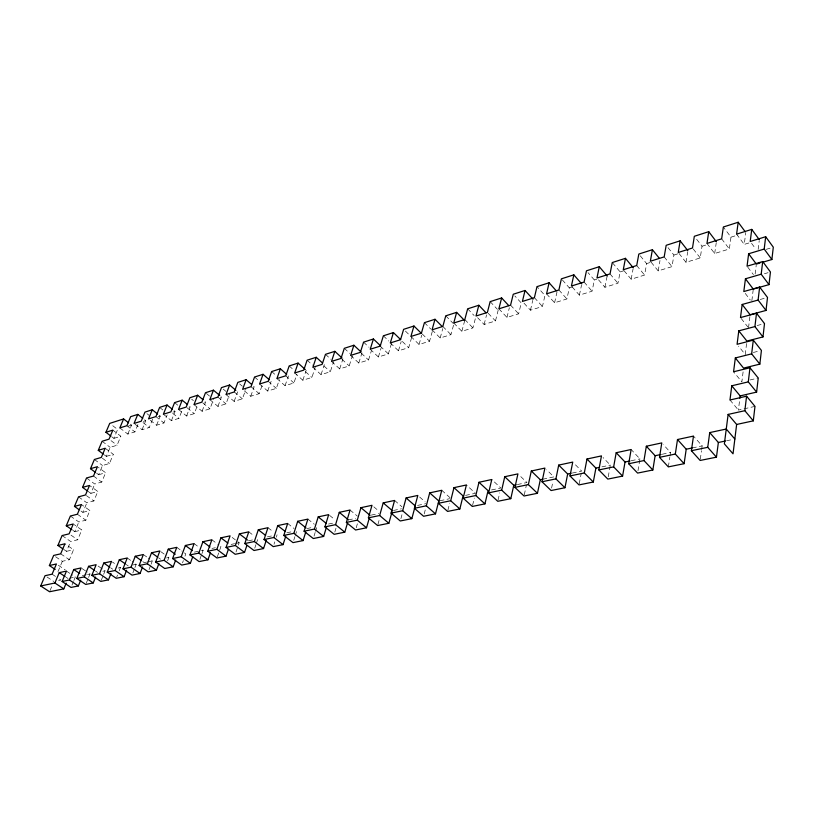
<?xml version="1.0" encoding="UTF-8"?>
<svg xmlns="http://www.w3.org/2000/svg" width="814" height="814" viewBox="0 0 814 814"><rect width="100%" height="100%" fill="white"/><g stroke="black" fill="none" stroke-linecap="round" stroke-linejoin="round"><path stroke-width="0.61" stroke-dasharray="4.07 3.05" d="M754.975 406.379L738.41 410.083L739.712 399.44M743.101 371.876L741.869 381.908L733.567 371.774M746.591 343.508L745.237 354.497L738.563 346.154M748.524 327.818L749.979 315.924M751.861 300.671L753.143 290.252M755.138 274.033L756.206 265.344M758.16 249.43L759.197 240.964M748.88 242.979L744.23 244.404L745.787 232.519M700.305 459.249L701.485 450.742M701.648 449.521L702.156 445.879L693.477 436.09M706.969 243.457L714.682 253.5L729.344 248.982L730.982 237.159L723.351 227.004M714.682 253.5L716.228 242.908M668.345 466.88L669.81 457.285M669.993 456.084L670.543 452.492L663.379 444.658M679.008 253.469L686.019 262.322L700.244 257.946L702.034 246.235L695.878 238.278M686.019 262.322L687.688 251.841M637.983 470.716L639.957 458.893L631.135 449.511M651.129 262.21L658.19 270.879L671.998 266.636L673.931 255.047L666.178 245.299M658.19 270.879L659.991 260.511M608.251 476.76L610.347 465.089L603.082 457.57M624.053 270.696L631.165 279.202L644.576 275.071L646.642 263.604L638.827 254.049M631.165 279.202L633.078 268.935M579.232 483.75L581.227 473.392M598.555 279.863L604.914 287.271L617.948 283.262L620.136 271.917L612.27 262.546M604.914 287.271L607.163 275.987M551.597 488.064L552.869 481.857M572.211 286.955L579.395 295.126L592.063 291.229L594.373 279.996L588.044 272.649M579.395 295.126L581.501 285.195M524.287 494.78L526.414 484.981M546.56 293.854L554.588 302.757L566.9 298.972L569.322 287.851L561.385 278.836M554.588 302.757L557.061 291.697M498.046 500.091L499.715 492.836M524.013 303.195L530.453 310.185L542.439 306.502L544.963 295.482L536.986 286.64M530.453 310.185L532.743 300.447M472.598 505.25L474.318 498.076M498.89 308.821L506.98 317.409L518.64 313.828L521.255 302.92L514.855 295.97M506.98 317.409L509.35 307.763M447.883 510.246L449.664 503.174M477.635 317.704L484.116 324.45L495.472 320.95L498.188 310.154M484.116 324.45L486.569 314.896M424.196 513.939L425.722 508.119M453.744 323.016L461.864 331.298L472.914 327.889L475.722 317.195M461.864 331.298L464.702 320.655M400.895 518.671L402.462 512.922M432.051 329.833L440.181 337.963L450.956 334.656L453.836 324.064M440.181 337.963L442.775 328.591M377.93 524.409L379.853 517.592M410.907 336.467L419.057 344.464L429.548 341.239L432.509 330.749M419.057 344.464L421.713 335.185M356.227 527.747L357.539 523.249M390.313 342.938L398.463 350.803L408.699 347.649L411.721 337.261M398.463 350.803L401.19 341.605M334.808 532.102L336.477 526.546M370.228 349.247L378.388 356.98L388.359 353.907L391.453 343.62M378.388 356.98L381.166 347.873M314.041 536.111L315.16 532.488M315.537 531.288L316.656 527.655M350.641 355.403L358.801 363.003L368.528 360.012L371.337 350.946M358.801 363.003L361.986 352.859M293.752 540.242L294.892 536.66M295.268 535.459L296.795 530.687M331.532 361.406L339.692 368.884L349.186 365.964L352.401 355.86M339.692 368.884L342.938 358.832M273.992 544.251L274.766 541.89M276.312 537.169L277.086 534.808M312.891 367.267L321.042 374.623L330.311 371.774L333.587 361.762M321.042 374.623L324.338 364.662M254.751 548.168L255.932 544.658M256.318 543.498L257.885 538.827M294.688 372.985L302.839 380.23L311.894 377.442L315.211 367.521M302.839 380.23L306.186 370.35M236.009 551.973L237.983 546.204M238.38 545.044L239.174 542.745L230.077 535.856M276.923 378.571L285.063 385.694L293.905 382.977L296.896 374.237M285.063 385.694L288.451 375.915M217.328 556.837L220.93 546.56L217.908 544.301M259.564 384.025L267.694 391.035L276.333 388.38L279.365 379.721M267.694 391.035L271.133 381.339M199.908 559.31L201.526 554.792M201.933 553.662L203.144 550.274L200.122 548.056M244.414 390.883L250.732 396.265L259.167 393.661L262.24 385.083M250.732 396.265L254.202 386.65L251.831 387.393M182.529 562.85L183.343 560.612M184.971 556.145L185.785 553.907L181.776 550.986M226.038 394.556L234.147 401.363L242.389 398.829L245.889 389.255M234.147 401.363L237.657 391.839M167.623 560.765L168.854 557.448L165.853 555.29M209.839 399.643L217.938 406.349L225.997 403.876L229.528 394.383M217.938 406.349L221.489 396.906L219.21 397.619M149.013 569.658L150.671 565.282M151.089 564.194L152.33 560.907L148.341 558.078M194.007 404.619L202.086 411.233L209.971 408.801L213.533 399.399M202.086 411.233L205.667 401.872L203.439 402.564M132.855 572.944L134.524 568.61M134.941 567.531L136.192 564.285L132.214 561.487M178.52 409.483L186.589 415.995L194.292 413.624L197.883 404.304M186.589 415.995L190.191 406.715L188.024 407.397M116.656 577.228L117.501 575.081M119.18 570.797L120.441 567.582L118.457 566.208M163.37 414.245L171.418 420.665L178.958 418.345L182.58 409.106M171.418 420.665L175.051 411.467L173.28 410.032M101.292 580.229L103.164 575.518M103.632 574.338L105.047 570.797L102.076 568.762M150.325 420.309L156.573 425.234L163.96 422.965L167.155 414.947M156.573 425.234L160.236 416.107L158.465 414.702M86.223 583.282L88.115 578.612M88.584 577.452L89.998 573.951L87.047 571.937M135.043 424.236L142.053 429.7L149.277 427.482L152.951 418.396M142.053 429.7L145.737 420.655L143.742 419.098M71.978 585.113L73.402 581.644M73.881 580.484L75.305 577.024L71.367 574.389M119.831 427.92L127.829 434.076L134.9 431.898L138.604 422.893M127.829 434.076L131.542 425.112L129.548 423.565M55.586 556.745L62.332 561.304L69.383 559.727L73.555 549.715L64.916 543.793M62.098 535.561L70.655 541.463L77.686 539.784L81.787 529.955L74.216 524.654M70.38 516.035L78.836 521.967L85.846 520.207L89.876 510.541L81.461 504.548M78.531 496.845L86.864 502.818L93.864 500.966L97.812 491.473L89.52 485.449M86.528 478.001L94.76 484.004L101.74 482.061L105.617 472.741L98.341 467.358M96.612 473.209L98.657 474.715L102.513 465.506L109.473 463.492L113.288 454.324L105.21 448.239M104.324 454.873L106.339 456.379L110.134 447.334L117.074 445.238L120.828 436.233L112.851 430.118M50.041 590.608L52.432 584.92M62.332 561.304L58.12 571.357L56.176 570.065M63.645 549.379L66.514 551.332L70.655 541.463M72.873 530.352L74.766 531.664L78.836 521.967M81.003 511.029L82.865 512.352L86.864 502.818M88.065 491.371L90.832 493.365L94.76 484.004M111.905 436.843L113.899 438.37L117.633 429.466L110.704 424.145M128.063 426.2L131.542 425.112M143.356 421.408L145.737 420.655M158.16 416.768L160.236 416.107M172.924 412.138L175.051 411.467M569.322 287.851L572.72 286.782M594.373 279.996L596.703 279.263M620.136 271.917L623.728 270.787M646.642 263.604L650.03 262.546M673.931 255.047L679.741 253.225M702.034 246.235L705.616 245.116M730.982 237.159L737.81 235.022M113.899 438.37L120.828 436.233M766.178 249.349L770.929 247.914M106.339 456.379L113.288 454.324M764.438 273.738L768.04 272.69M98.657 474.715L105.617 472.741M760.225 299.471L765.079 298.127M90.832 493.365L97.812 491.473M757.132 325.539L764.509 323.585M82.865 512.352L89.876 510.541M753.326 352.472L759.106 351.017M74.766 531.664L81.787 529.955M750.05 379.965L758.241 378.022M66.514 551.332L73.555 549.715M58.567 580.524L60.928 580.026L57.011 577.431M69.282 578.286L75.305 577.024M86.304 574.725L82.611 575.498L80.637 574.165M87.536 574.46L89.998 573.951M102.879 571.255L105.047 570.797M118.223 568.04L120.441 567.582M132.804 564.997L136.192 564.285M146.53 562.118L144.22 562.606L142.226 561.202M147.69 561.874L152.33 560.907M166.483 557.946L168.854 557.448M194.414 552.106L203.144 550.274M211.976 548.433L215.334 547.73M231.135 544.424L234.585 543.701M235.724 543.457L239.174 542.745M248.463 540.791L253.174 539.814M267.419 536.833L272.252 535.816M286.874 532.763L293.071 531.461M306.837 528.581L313.634 527.157M328.51 524.053L334.33 522.832M348.423 519.881L355.596 518.386M371.306 515.099L378.673 513.553M393.477 510.459L401.444 508.791M417.582 505.413L425.773 503.703M440.018 500.722L449.643 498.707M465.547 495.38L475.468 493.304L466.391 484.981M491.534 489.947L500.824 488.003L491.768 479.517M517.378 484.534L526.953 482.529L518.833 474.745M542.785 479.222L553.886 476.892L546.703 469.841M572.344 473.036L581.674 471.082L573.626 462.983M601.922 466.849L610.347 465.089M631.257 460.714L639.957 458.893M662.24 454.232L670.543 452.492M692.348 447.934L702.156 445.879M726.607 440.761L732.488 439.529M47.009 576.984L53.856 581.511M52.106 574.175L56.024 576.78M66.107 577.228L68.071 578.54M58.364 565.262L65.171 569.831M66.453 571.092L70.38 573.728M60.684 553.825L69.383 559.727M82.112 568.599L86.06 571.275M95.503 571.031L97.477 572.384M98.118 566.056L101.089 568.091M110.714 567.836L112.698 569.2M71.022 535.174L77.686 539.784M112.495 562.077L114.479 563.451M126.282 564.56L128.276 565.944M127.238 557.997L131.217 560.795M77.381 514.224L85.846 520.207M143.345 554.538L147.334 557.366M158.547 557.763L160.541 559.187M86.437 495.624L93.864 500.966M160.846 551.699L164.855 554.578M176.76 547.344L180.769 550.254M93.488 476.027L101.74 482.061M194.088 543.61L199.115 547.313M94.393 459.472L102.513 465.506M211.854 539.784L216.9 543.549M102.35 458.18L109.473 463.492M102.116 441.269L110.134 447.334M111.05 440.669L117.074 445.238M248.779 531.837L254.243 536.029M126.903 425.702L134.9 431.898M267.969 527.706L273.433 531.969M143.03 422.588L149.277 427.482M155.912 416.585L163.96 422.965M287.668 523.463L294.047 528.52M146.968 413.675L148.962 415.242M159.615 407.407L163.166 410.246M172.69 413.319L178.958 418.345M307.896 519.108L314.285 524.247M174.572 402.625L178.134 405.504M187.118 407.794L194.292 413.624M329.589 515.374L335.073 519.861M191.646 399.196L193.427 400.651M202.778 402.879L209.971 408.801M206.39 393.467L209.961 396.438M217.887 397.11L225.997 403.876M350.04 510.032L357.346 516.117M223.26 389.123L225.946 391.381M234.269 391.961L242.389 398.829M373.829 506.847L378.398 510.714M239.611 383.913L242.297 386.202M251.038 386.701L259.167 393.661M394.587 500.437L401.892 506.735M254.548 377.035L259.035 380.911M268.193 381.308L276.333 388.38M271.662 371.55L276.149 375.488M419.648 497.039L425.122 501.851M285.755 375.793L293.905 382.977M289.173 365.944L293.671 369.953M305.545 371.764L311.894 377.442M441.748 490.282L449.939 497.639M307.112 360.205L312.515 365.089M323.972 366.005L330.311 371.774M325.478 354.324L330.881 359.279M341.941 359.259L349.186 365.964M344.302 348.311L349.705 353.347M361.284 353.195L368.528 360.012M363.583 342.134L368.986 347.252M380.209 346.113L388.359 353.907M383.363 335.806L388.756 341.015M402.36 341.483L408.699 347.649M405.433 331.084L409.92 335.5M422.222 333.974L429.548 341.239M424.43 322.659L430.708 328.948M442.826 326.445L450.956 334.656M445.767 315.832L453.022 323.239M464.804 319.536L472.914 327.889M467.663 308.832L474.104 315.527M488.186 313.298L495.472 320.95M490.15 301.628L497.385 309.3M510.571 305.158L518.64 313.828M534.401 297.67L542.439 306.502M558.903 289.977L566.9 298.972M584.096 282.061L592.063 291.229M610.022 273.911L617.948 283.262M729.965 400L738.41 410.083M636.711 265.527L644.576 275.071M664.183 256.898L671.998 266.636M741.218 318.508L747.791 326.882M693.263 248.992L700.244 257.946M745.248 293.416L750.274 299.959M721.662 238.838L729.344 248.982M747.751 267.134L753.418 274.644M736.589 234.147L744.23 244.404M751.597 243.376L755.768 249.033"/><path stroke-width="1.22" d="M753.306 420.848L744.841 410.694L728.123 414.418L736.639 424.46L753.306 420.848L754.975 406.379L746.58 396.184L729.965 400L731.776 385.785L748.29 381.878L756.613 392.104L740.15 395.899L731.776 385.785M756.613 392.104L758.241 378.022L749.979 367.765L733.567 371.774L735.337 357.946L751.648 353.856L759.838 364.133L743.569 368.111L735.337 357.946M759.838 364.133L761.416 350.437L753.296 340.13L737.077 344.302L738.797 330.85L754.914 326.587L762.972 336.925L746.896 341.066L738.797 330.85M762.972 336.925L764.509 323.585L756.511 313.227L740.486 317.572L742.164 304.477L758.099 300.051L759.655 287.047L743.813 291.544L745.441 278.785L761.192 274.216L762.708 261.559L747.049 266.198L748.636 253.765L764.204 249.064L765.679 236.721L750.203 241.493L751.749 229.385L736.589 234.147L738.196 222.253L723.351 227.004L721.662 238.838L706.969 243.457L708.74 231.675L694.332 236.284L692.49 248.005L678.235 252.482L680.148 240.822L666.178 245.299L664.183 256.898L650.345 261.243L652.401 249.705L638.827 254.049L636.711 265.527L623.27 269.749L625.457 258.333L612.27 262.546L610.022 273.911L596.967 278.012L599.277 266.707L586.467 270.808L584.096 282.061L571.408 286.04L573.839 274.847L561.385 278.836L558.903 289.977L546.56 293.854L549.094 282.763L536.986 286.64L534.401 297.67L522.405 301.445L525.04 290.466L513.247 294.241L510.571 305.158L498.89 308.821L501.628 297.955L490.15 301.628L487.383 312.444L476.017 316.015L478.836 305.25L486.07 312.851M742.164 304.477L750.132 314.743L766.015 310.429L767.51 297.456L759.655 287.047M745.441 278.785L753.286 289.092L768.986 284.635L770.441 271.998L762.708 261.559M762.331 262.342L771.886 259.513L773.3 247.191L765.679 236.721M744.841 410.694L746.58 396.184M748.29 381.878L749.979 367.765M751.648 353.856L753.296 340.13M754.914 326.587L756.511 313.227M736.639 424.46L733.027 453.825L724.368 443.854L728.123 414.418M739.865 398.26L740.15 395.899M558.709 465.099L567.673 474.013L564.936 487.749L555.901 478.876L558.709 465.099L572.741 462.087L569.993 475.946L579.008 484.91L593.304 482.02L584.31 472.965L586.986 459.015L601.465 455.901L598.86 469.943L607.824 479.09L622.588 476.109L613.654 466.87L616.178 452.726L631.135 449.511L628.693 463.746L637.596 473.087L652.838 470.004L643.976 460.561L646.336 446.235L661.782 442.908L659.513 457.336L668.345 466.88L684.106 463.695L675.315 454.049L677.502 439.529L693.477 436.09L691.391 450.712L700.142 460.459L716.442 457.173L718.365 442.49L709.727 432.59L726.261 429.029L734.849 439.041M716.442 457.173L707.732 447.313L709.727 432.59M684.106 463.695L686.212 449.216L677.502 439.529M652.838 470.004L655.128 455.718L646.336 446.235M622.588 476.109L625.04 462.016L616.178 452.726M593.304 482.02L595.899 468.111L586.986 459.015M564.936 487.749L551.088 490.537L542.022 481.756L544.902 468.081L531.308 471.001L528.367 484.595L537.444 493.294L540.313 479.741L531.308 471.001M537.444 493.294L524.023 496.001L514.916 487.393L517.928 473.88L504.751 476.719L501.678 490.14L510.795 498.677L513.787 485.286L504.751 476.719M484.941 503.886L488.054 490.669L478.978 482.275L475.803 495.523L484.941 503.886L472.303 506.44L463.156 498.148L466.391 484.981L453.978 487.657L450.691 500.742L459.859 508.954L463.064 495.899L453.978 487.657M510.795 498.677L497.771 501.302L488.644 492.846L491.768 479.517L478.978 482.275M435.5 513.868L438.807 500.976L429.7 492.877L426.322 505.809L435.5 513.868L423.585 516.269L414.397 508.282L417.826 495.441L406.125 497.954L402.645 510.724L391.066 513.135L394.587 500.437L383.211 502.889L379.65 515.506L368.396 517.846L371.998 505.301L360.938 507.682L357.305 520.146L346.367 522.425L350.04 510.032L339.285 512.342L335.572 524.664L324.928 526.882L328.683 514.631L318.213 516.88L314.438 529.059L304.08 531.216L307.896 519.108L297.71 521.296L293.874 533.333L283.791 535.429L287.668 523.463L277.747 525.6L273.85 537.494L264.041 539.54L267.969 527.706L258.313 529.782L254.355 541.544L244.8 543.538L248.779 531.837L239.367 533.862L235.368 545.492L226.058 547.435L230.077 535.856L220.909 537.83L216.86 549.338L207.784 551.231L211.854 539.784L202.92 541.707L198.83 553.093L189.977 554.934L194.088 543.61L185.368 545.482L181.237 556.745L172.609 558.536L176.76 547.344L168.254 549.175L164.082 560.317L155.667 562.067L159.849 550.976L151.546 552.767L147.354 563.787L139.133 565.496L143.345 554.538L135.246 556.277L131.013 567.185L122.995 568.854L127.238 557.997L119.322 559.706L115.069 570.502L107.234 572.13L111.508 561.385L103.775 563.054L99.501 573.738L91.85 575.325L96.133 564.692L88.584 566.32L84.29 576.902L76.811 578.449L81.125 567.928L73.748 569.515L69.424 579.985L62.118 581.511L66.453 571.092L59.239 572.639L54.904 583.007L40.7 585.958L45.055 575.691L52.106 574.175L56.42 563.96L49.369 565.526L53.653 555.443L60.684 553.825L64.916 543.793L57.896 545.461L62.098 535.561L69.109 533.852L73.27 523.992L66.26 525.752L70.38 516.035L77.381 514.224L81.461 504.548L74.471 506.4L78.531 496.845L85.511 494.953L89.52 485.449L82.55 487.383L86.528 478.001L93.488 476.027L97.436 466.676L90.476 468.701L95.584 472.456M459.859 508.954L447.588 511.426L438.41 503.296L441.748 490.282L429.7 492.877M391.066 513.135L400.274 520.98L411.843 518.64L415.242 505.901L406.125 497.954M464.702 320.655L456.644 312.352L453.744 323.016L464.804 319.536L467.663 308.832L478.836 305.25M368.396 517.846L377.604 525.549L388.858 523.28L392.033 511.843M442.297 326.607L435.022 319.271L432.051 329.833L442.826 326.445L445.767 315.832L456.644 312.352M346.367 522.425L355.576 529.995L366.514 527.787L369.434 517.612M421.153 333.13L413.96 326.017L410.907 336.467L421.408 333.17L424.43 322.659L435.022 319.271M324.928 526.882L334.147 534.32L344.78 532.173L347.425 523.239M400.63 339.58L393.427 332.58L390.313 342.938L400.549 339.723L403.632 329.324L413.96 326.017M304.08 531.216L313.288 538.532L323.646 536.436L326.607 526.719M380.616 345.879L373.412 338.99L370.228 349.247L380.209 346.113L383.363 335.806L393.427 332.58M283.791 535.429L292.989 542.623L303.073 540.588L305.708 532.183M361.09 352.014L353.887 345.238L350.641 355.403L360.378 352.35L363.583 342.134L373.412 338.99M264.041 539.54L273.229 546.611L283.048 544.637L285.724 536.324M342.033 357.997L334.839 351.333L331.532 361.406L341.025 358.425L344.302 348.311L353.887 345.238M244.8 543.538L253.978 550.498L263.533 548.565L266.259 540.354M322.537 363.024L316.239 357.285L312.891 367.267L322.151 364.357L325.478 354.324L334.839 351.333M226.058 547.435L235.215 554.283L244.536 552.401L246.896 545.441M305.291 369.546L298.087 363.095L294.688 372.985L303.734 370.146L307.112 360.205L316.239 357.285M207.784 551.231L216.931 557.977L226.017 556.145L228.398 549.257M286.66 374.328L280.362 368.773L276.923 378.571L285.755 375.793L289.173 365.944L298.087 363.095M189.977 554.934L199.104 561.579L207.957 559.788L210.368 552.971M269.332 379.782L263.054 374.308L259.564 384.025L268.193 381.308L271.662 371.55L280.362 368.773M172.609 558.536L181.705 565.079L190.354 563.339L192.786 556.603M251.516 384.34L246.133 379.721L242.603 389.346L251.038 386.701L254.548 377.035L263.054 374.308M155.667 562.067L164.743 568.508L173.179 566.809L175.631 560.134M235.867 390.323L229.599 385.012L226.038 394.556L234.269 391.961L237.82 382.387L246.133 379.721M139.133 565.496L148.189 571.845L156.41 570.187L158.893 563.593M219.699 395.411L213.441 390.181L209.839 399.643L217.887 397.11L221.479 387.617L229.599 385.012M122.995 568.854L132.021 575.111L140.059 573.494L142.552 566.961M202.991 399.664L197.639 395.248L194.007 404.619L201.872 402.147L205.494 392.724L213.441 390.181M107.234 572.13L116.239 578.296L124.084 576.709L126.597 570.248M187.525 404.548L182.173 400.193L178.52 409.483L186.213 407.061L189.865 397.731L197.639 395.248M91.85 575.325L100.814 581.41L108.486 579.863L111.009 573.463M172.385 409.32L167.053 405.026L163.37 414.245L170.899 411.874L174.572 402.625L182.173 400.193M76.811 578.449L85.755 584.452L93.244 582.936L95.594 577.075M157.58 414L152.259 409.768L148.545 418.905L155.912 416.585L159.615 407.407L167.053 405.026M62.118 581.511L71.032 587.423L78.348 585.938L80.718 580.138M40.7 585.958L49.562 591.747L63.797 588.878L66.168 583.129M142.755 418.315L137.78 414.397L134.035 423.463L141.249 421.194L144.984 412.098L152.259 409.768M128.561 422.792L123.596 418.935L119.831 427.92L126.903 425.702L130.647 416.676L137.78 414.397M90.476 468.701L94.393 459.472L101.333 457.417L105.21 448.239L98.27 450.335L103.317 454.11M98.27 450.335L102.116 441.269L109.045 439.143L112.851 430.118L105.932 432.285L110.918 436.09M105.932 432.285L109.717 423.382L123.596 418.935M759.94 263.044L756.359 264.102L748.636 253.765M513.787 485.286L516.178 484.788M540.313 479.741L542.785 479.222M567.673 474.013L571.174 473.28M595.899 468.111L599.511 467.348M625.04 462.016L630.005 460.968M655.128 455.718L661.06 454.477M686.212 449.216L692.348 447.934M718.365 442.49L725.427 441.005M414.397 508.282L426.322 505.809M438.41 503.296L450.691 500.742M463.156 498.148L475.803 495.523M488.644 492.846L501.678 490.14M514.916 487.393L528.367 484.595M542.022 481.756L555.901 478.876M569.993 475.946L584.31 472.965M598.86 469.943L613.654 466.87M628.693 463.746L643.976 460.561M659.513 457.336L675.315 454.049M691.391 450.712L707.732 447.313M54.904 583.007L63.797 588.878M49.369 565.526L55.199 569.413M59.239 572.639L65.13 576.566M69.424 579.985L78.348 585.938M73.748 569.515L79.66 573.504M84.29 576.902L93.244 582.936M57.896 545.461L62.678 548.728M88.584 566.32L94.516 570.36M99.501 573.738L108.486 579.863M115.069 570.502L124.084 576.709M103.775 563.054L109.727 567.154M131.013 567.185L140.059 573.494M119.322 559.706L125.285 563.858M66.26 525.752L71.927 529.7M147.354 563.787L156.41 570.187M135.246 556.277L141.229 560.5M74.471 506.4L79.141 509.706M164.082 560.317L173.179 566.809M151.546 552.767L157.55 557.051M181.237 556.745L190.354 563.339M168.254 549.175L175.264 554.242M82.55 487.383L87.149 490.71M185.368 545.482L192.399 550.63M198.83 553.093L207.957 559.788M202.92 541.707L209.961 546.937M216.86 549.338L226.017 556.145M220.909 537.83L227.971 543.141M235.368 545.492L244.536 552.401M239.367 533.862L247.456 540.028M254.355 541.544L263.533 548.565M258.313 529.782L265.598 535.419M273.85 537.494L283.048 544.637M277.747 525.6L285.042 531.328M293.874 533.333L303.073 540.588M297.71 521.296L305.932 527.859M314.438 529.059L323.646 536.436M318.213 516.88L326.434 523.555M335.572 524.664L344.78 532.173M339.285 512.342L348.423 519.881M357.305 520.146L366.514 527.787M360.938 507.682L370.075 515.354M379.65 515.506L388.858 523.28M383.211 502.889L392.348 510.693M402.645 510.724L411.843 518.64M501.628 297.955L508.842 305.698M525.04 290.466L533.028 299.226M549.094 282.763L556.267 290.802M573.839 274.847L581.766 283.944M599.277 266.707L607.163 275.987M625.457 258.333L633.292 267.796M652.401 249.705L659.411 258.394M680.148 240.822L687.871 250.681M758.099 300.051L766.015 310.429M708.74 231.675L716.391 241.738M761.192 274.216L768.986 284.635M738.196 222.253L745.095 231.583M751.749 229.385L759.35 239.754M764.204 249.064L771.886 259.513"/></g></svg>
